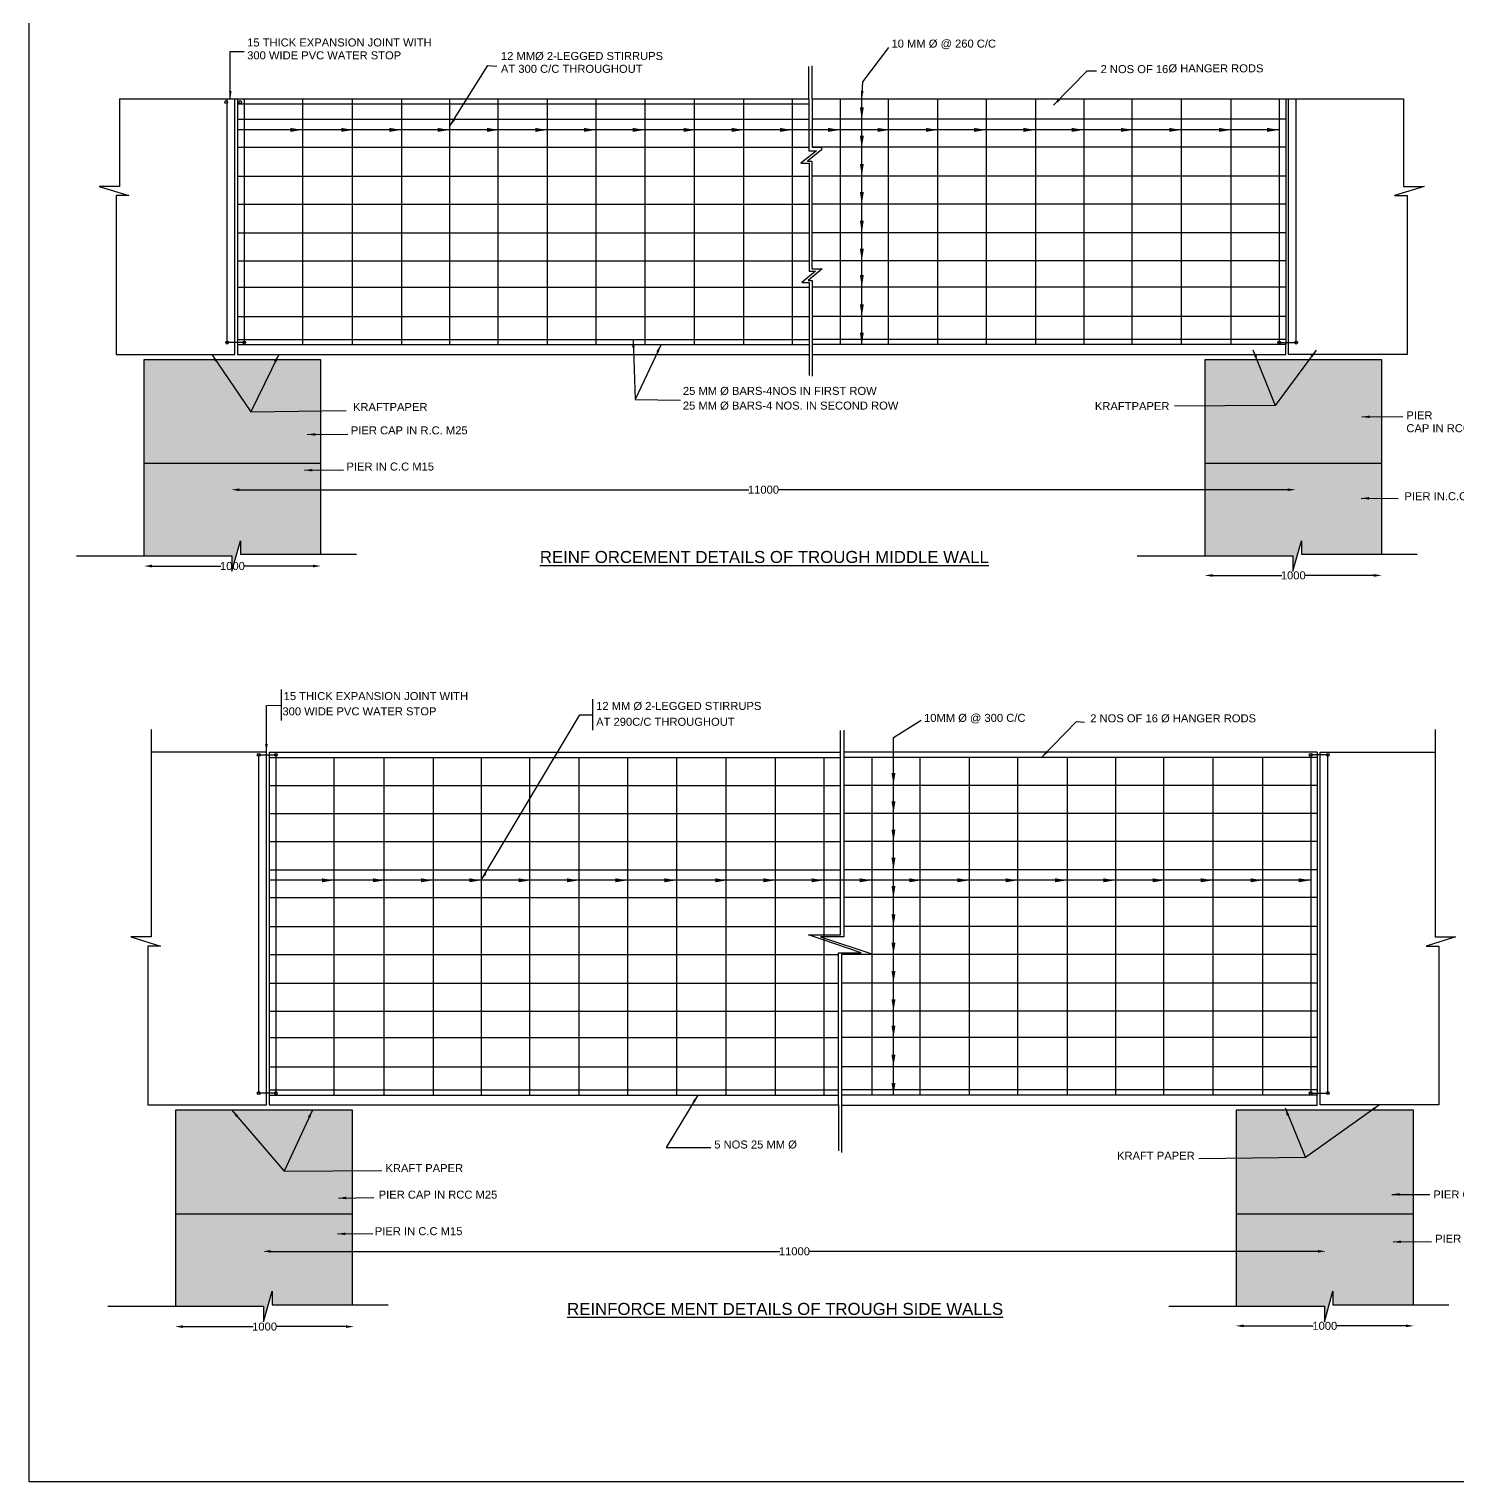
# Model space of a CAD drawing. Header units: millimetres. Extents: x -53216227 to -53198861, y 22132090 to 22143050.
# Drawn here: x -53216227 to -53209085, y 22132090 to 22139350 of the extents above; entities that cross this region are included whole.
import ezdxf

# ---------------------------------------------------------------- set-up
doc = ezdxf.new("R2010")
doc.units = ezdxf.units.MM
doc.header["$MEASUREMENT"] = 0
doc.header["$PDMODE"] = 32
doc.header["$PDSIZE"] = 28
for name, color, linetype in [('DIMENSION', 7, 'Continuous'), ('DRAWING', 2, 'Continuous'), ('TEXT', 7, 'Continuous')]:
    doc.layers.add(name, color=color, linetype=linetype)
doc.styles.get("Standard").update_dxf_attribs({"font": 'arial.ttf', "height": 40})
doc.dimstyles.get("Standard").update_dxf_attribs({"dimtxt": 40, "dimasz": 40, "dimexe": 0.18, "dimexo": 0.0625, "dimgap": 0.09, "dimtad": 0, "dimdec": 0, "dimzin": 0, "dimdsep": 46, "dimtxsty": 'Standard', "dimcen": 0.09, "dimse1": 1, "dimse2": 1, "dimadec": 0, "dimazin": 0, "dimtfac": 1, "dimtdec": 0, "dimtofl": 0, "dimtmove": 0, "dimatfit": 3, "dimfxl": 1, "dimtolj": 1, "dimtzin": 0, "dimarcsym": 0})

# ---------------------------------------------------------------- blocks, each defined once
blk = doc.blocks.new('*D65')
at = {"layer": 'Defpoints', "color": 0, "transparency": 16777216}
for p in [(-53210350.9, 22136717.7), (-53209465.6, 22136725.8), (-53209465.6, 22136619.9)]:
    blk.add_point(p, dxfattribs=at)
at = {"layer": 'DIMENSION', "color": 0, "lineweight": -2, "transparency": 16777216}
for p, q in [((-53210310.9, 22136619.9), (-53209966.1, 22136619.9)), ((-53209505.6, 22136619.9), (-53209850.4, 22136619.9))]:
    blk.add_line(p, q, dxfattribs=at)
at = {"layer": 'DIMENSION', "color": 0, "transparency": 16777216}
for points in [[(-53210310.9, 22136626.6), (-53210310.9, 22136613.2), (-53210350.9, 22136619.9)], [(-53209505.6, 22136626.6), (-53209505.6, 22136613.2), (-53209465.6, 22136619.9)]]:
    blk.add_solid(points, dxfattribs=at)
at = {"layer": 'DIMENSION', "color": 0, "transparency": 16777216, "insert": (-53209908.2, 22136619.9), "char_height": 40, "attachment_point": 5}
blk.add_mtext('\\A1;1000', dxfattribs=at)
blk = doc.blocks.new('*D66')
at = {"layer": 'Defpoints', "color": 0, "transparency": 16777216}
for p in [(-53215653.4, 22136725.8), (-53214768.1, 22136725.8), (-53215653.4, 22136666.8)]:
    blk.add_point(p, dxfattribs=at)
at = {"layer": 'DIMENSION', "color": 0, "lineweight": -2, "transparency": 16777216}
for p, q in [((-53215613.4, 22136666.8), (-53215268.6, 22136666.8)), ((-53214808.1, 22136666.8), (-53215152.9, 22136666.8))]:
    blk.add_line(p, q, dxfattribs=at)
at = {"layer": 'DIMENSION', "color": 0, "transparency": 16777216}
for points in [[(-53215613.4, 22136673.5), (-53215613.4, 22136660.1), (-53215653.4, 22136666.8)], [(-53214808.1, 22136673.5), (-53214808.1, 22136660.1), (-53214768.1, 22136666.8)]]:
    blk.add_solid(points, dxfattribs=at)
at = {"layer": 'DIMENSION', "color": 0, "transparency": 16777216, "insert": (-53215210.7, 22136666.8), "char_height": 40, "attachment_point": 5}
blk.add_mtext('\\A1;1000', dxfattribs=at)
blk = doc.blocks.new('*D67')
at = {"layer": 'Defpoints', "color": 0, "transparency": 16777216}
for p in [(-53215215.8, 22137044.5), (-53209896.8, 22137061.1), (-53209896.8, 22137048.2)]:
    blk.add_point(p, dxfattribs=at)
at = {"layer": 'DIMENSION', "color": 0, "lineweight": -2, "transparency": 16777216}
for p, q in [((-53215175.8, 22137048.2), (-53212629.7, 22137048.2)), ((-53209936.8, 22137048.2), (-53212482.9, 22137048.2))]:
    blk.add_line(p, q, dxfattribs=at)
at = {"layer": 'DIMENSION', "color": 0, "transparency": 16777216}
for points in [[(-53215175.8, 22137054.9), (-53215175.8, 22137041.6), (-53215215.8, 22137048.2)], [(-53209936.8, 22137054.9), (-53209936.8, 22137041.6), (-53209896.8, 22137048.2)]]:
    blk.add_solid(points, dxfattribs=at)
at = {"layer": 'DIMENSION', "color": 0, "transparency": 16777216, "insert": (-53212556.3, 22137048.2), "char_height": 40, "attachment_point": 5}
blk.add_mtext('\\A1;11000', dxfattribs=at)
blk = doc.blocks.new('*D68')
at = {"layer": 'Defpoints', "color": 0, "transparency": 16777216}
for p in [(-53215058.9, 22133238.9), (-53209744.5, 22133257.9), (-53209744.5, 22133242.5)]:
    blk.add_point(p, dxfattribs=at)
at = {"layer": 'DIMENSION', "color": 0, "lineweight": -2, "transparency": 16777216}
for p, q in [((-53215018.9, 22133242.5), (-53212475.1, 22133242.5)), ((-53209784.5, 22133242.5), (-53212328.3, 22133242.5))]:
    blk.add_line(p, q, dxfattribs=at)
at = {"layer": 'DIMENSION', "color": 0, "transparency": 16777216}
for points in [[(-53215018.9, 22133249.2), (-53215018.9, 22133235.8), (-53215058.9, 22133242.5)], [(-53209784.5, 22133249.2), (-53209784.5, 22133235.8), (-53209744.5, 22133242.5)]]:
    blk.add_solid(points, dxfattribs=at)
at = {"layer": 'DIMENSION', "color": 0, "transparency": 16777216, "insert": (-53212401.7, 22133242.5), "char_height": 40, "attachment_point": 5}
blk.add_mtext('\\A1;11000', dxfattribs=at)
blk = doc.blocks.new('*D69')
at = {"layer": 'Defpoints', "color": 0, "transparency": 16777216}
for p in [(-53209305.5, 22132871.2), (-53209305.5, 22132870.1), (-53210195.6, 22132857.7)]:
    blk.add_point(p, dxfattribs=at)
at = {"layer": 'DIMENSION', "color": 0, "lineweight": -2, "transparency": 16777216}
for p, q in [((-53210155.6, 22132870.1), (-53209808.4, 22132870.1)), ((-53209345.5, 22132870.1), (-53209692.7, 22132870.1))]:
    blk.add_line(p, q, dxfattribs=at)
at = {"layer": 'DIMENSION', "color": 0, "transparency": 16777216}
for points in [[(-53210155.6, 22132876.7), (-53210155.6, 22132863.4), (-53210195.6, 22132870.1)], [(-53209345.5, 22132876.7), (-53209345.5, 22132863.4), (-53209305.5, 22132870.1)]]:
    blk.add_solid(points, dxfattribs=at)
at = {"layer": 'DIMENSION', "color": 0, "transparency": 16777216, "insert": (-53209750.6, 22132870.1), "char_height": 40, "attachment_point": 5}
blk.add_mtext('\\A1;1000', dxfattribs=at)
blk = doc.blocks.new('*D70')
at = {"layer": 'Defpoints', "color": 0, "transparency": 16777216}
for p in [(-53215497.2, 22132866.4), (-53215497.2, 22132855.3), (-53214602.7, 22132864.2)]:
    blk.add_point(p, dxfattribs=at)
at = {"layer": 'DIMENSION', "color": 0, "lineweight": -2, "transparency": 16777216}
for p, q in [((-53215457.2, 22132866.4), (-53215107.8, 22132866.4)), ((-53214642.7, 22132866.4), (-53214992.1, 22132866.4))]:
    blk.add_line(p, q, dxfattribs=at)
at = {"layer": 'DIMENSION', "color": 0, "transparency": 16777216}
for points in [[(-53215457.2, 22132873.1), (-53215457.2, 22132859.8), (-53215497.2, 22132866.4)], [(-53214642.7, 22132873.1), (-53214642.7, 22132859.8), (-53214602.7, 22132866.4)]]:
    blk.add_solid(points, dxfattribs=at)
at = {"layer": 'DIMENSION', "color": 0, "transparency": 16777216, "insert": (-53215050, 22132866.4), "char_height": 40, "attachment_point": 5}
blk.add_mtext('\\A1;1000', dxfattribs=at)

msp = doc.modelspace()

# ---------------------------------------------------------------- hatches: boundary and pattern name
at = {"layer": 'DRAWING'}
h = msp.add_hatch(dxfattribs=at)
h.set_pattern_fill('AR-CONC', color=0, scale=15, style=0)
h.set_pattern_definition([(50, (0, 0), (107.58902739, -9.41282025), [11.25, -123.75]), (355, (0, 0), (-20.81270004, 112.82882006), [9, -99]), (100.4514, (8.97, -0.78), (86.77640726, 103.4159313), [9.5610285, -105.1713168]), (46.1842, (0, 30), (160.0861573, -24.82785215), [16.875, -185.625]), (96.6356, (13.34, 27.93), (140.19940583, 146.11768064), [14.3415432, -157.75695]), (351.1842, (0, 30), (140.19929177, 146.11779014), [13.5, -148.5]), (21, (15, 22.5), (89.53605782, -60.3928336), [11.25, -123.75]), (326, (15, 22.5), (36.49729979, 108.77250676), [9, -99]), (71.4514, (22.46, 17.47), (126.03339429, 48.3795745), [9.5610285, -105.1713168]), (37.5, (0, 0), (1.823978298, 49.934078075), [0, -97.8, 0, -100.5, 0, -99.375]), (7.5, (0, 0), (39.460430616, 59.16175678), [0, -57.3, 0, -95.55, 0, -37.875]), (327.5, (-33.45, 0), (80.073365426, -3.38323076), [0, -37.5, 0, -117, 0, -155.25]), (317.5, (-48.45, 0), (87.4779254, 15.01574735), [0, -48.75, 0, -77.7, 0, -110.25])])
h.paths.add_polyline_path([(-53209465.6, 22137698), (-53210350.9, 22137698), (-53210350.9, 22137180.4), (-53209465.6, 22137180.4)])
h.paths.add_polyline_path([(-53209465.6, 22137180.4), (-53210350.9, 22137180.4), (-53210350.9, 22136717.7), (-53209910.5, 22136717.7), (-53209910.5, 22136640.6), (-53209867.8, 22136792.9), (-53209867.8, 22136725.8), (-53209465.6, 22136725.8)])
h.paths.add_polyline_path([(-53214768.1, 22137180.4), (-53215653.4, 22137180.4), (-53215653.4, 22136717.7), (-53215213, 22136717.7), (-53215213, 22136640.6), (-53215170.3, 22136792.9), (-53215170.3, 22136725.8), (-53214768.1, 22136725.8)])
h.paths.add_polyline_path([(-53214768.1, 22137698), (-53215653.4, 22137698), (-53215653.4, 22137180.4), (-53214768.1, 22137180.4)])
h.paths.add_polyline_path([(-53214610, 22133948.4), (-53215495.3, 22133948.4), (-53215495.3, 22133430.8), (-53214610, 22133430.8)])
h.paths.add_polyline_path([(-53214610, 22133430.8), (-53215495.3, 22133430.8), (-53215495.3, 22132968.1), (-53215054.9, 22132968.1), (-53215054.9, 22132890.9), (-53215012.2, 22133043.3), (-53215012.2, 22132976.1), (-53214610, 22132976.1)])
h.paths.add_polyline_path([(-53209307.5, 22133430.8), (-53210192.8, 22133430.8), (-53210192.8, 22132968.1), (-53209752.4, 22132968.1), (-53209752.4, 22132890.9), (-53209709.7, 22133043.3), (-53209709.7, 22132976.1), (-53209307.5, 22132976.1)])
h.paths.add_polyline_path([(-53209307.5, 22133948.4), (-53210192.8, 22133948.4), (-53210192.8, 22133430.8), (-53209307.5, 22133430.8)])

# ---------------------------------------------------------------- linework, layer by layer
at = {"layer": 'DIMENSION', "color": 0}
msp.add_lwpolyline([(-53198861.5, 22132090.3), (-53216227.3, 22132090.3), (-53216227.3, 22143049.6), (-53198861.5, 22143049.6)], close=True, dxfattribs=at)
at = {"layer": 'DIMENSION'}
for points in [[(-53212329.5, 22139001.3), (-53212329.5, 22138741.7), (-53212291.5, 22138741.7), (-53212368.8, 22138679.7), (-53212328.4, 22138679.7), (-53212328.4, 22138141), (-53212295.7, 22138141), (-53212365, 22138083.1), (-53212328.4, 22138083.1), (-53212328.4, 22137619.8)], [(-53212313.6, 22139001.3), (-53212313.6, 22138759.6), (-53212265.9, 22138759.6), (-53212265.9, 22138746), (-53212335.5, 22138690.2), (-53212314.9, 22138690.2), (-53212314.9, 22138151.4), (-53212262.4, 22138151.4), (-53212333.6, 22138094), (-53212313.6, 22138094), (-53212313.6, 22137615.2)], [(-53212338.7, 22137798.9), (-53212328.4, 22137798.9)], [(-53212338.7, 22137773.4), (-53212328.4, 22137773.4)], [(-53214967.3, 22136050.1), (-53214967.3, 22135894.6)], [(-53213411.6, 22136001.6), (-53213411.6, 22135846.1)]]:
    msp.add_lwpolyline(points, dxfattribs=at)
at = {"layer": 'DRAWING', "color": 0}
for points in [[(-53212329.5, 22139001.3), (-53212329.5, 22139162.7)], [(-53212313.6, 22139001.3), (-53212313.6, 22139166.1)], [(-53215774.6, 22139001.3), (-53215774.6, 22138563.5), (-53215876.3, 22138563.5), (-53215728.5, 22138517.6), (-53215791.9, 22138517.6), (-53215791.9, 22137724.5), (-53215199.1, 22137724.5), (-53215199.1, 22139001.3)], [(-53215774.6, 22139001.3), (-53212329.5, 22139001.3)], [(-53215152, 22139001.3), (-53215152, 22137783.3), (-53215237.2, 22137783.3), (-53215237.2, 22139001.3)], [(-53215184.8, 22139001.3), (-53215184.8, 22137724.5), (-53212338.7, 22137724.5), (-53212328.4, 22137724.5)], [(-53215184.8, 22138976.1), (-53212329.5, 22138976.1)], [(-53214861.2, 22139001.3), (-53214861.2, 22137773.4)], [(-53214612.5, 22139001.3), (-53214612.5, 22137773.4)], [(-53214366.2, 22139001.3), (-53214366.2, 22137773.4)], [(-53214125.4, 22139001.3), (-53214125.4, 22137773.4)], [(-53213884.2, 22139001.3), (-53213884.2, 22137773.4)], [(-53213637, 22139001.3), (-53213637, 22137773.4)], [(-53213394.2, 22139001.3), (-53213394.2, 22137773.4)], [(-53213149.4, 22139001.3), (-53213149.4, 22137773.4)], [(-53212902.4, 22139001.3), (-53212902.4, 22137773.4)], [(-53212655.8, 22139001.3), (-53212655.8, 22137773.4)], [(-53212412.2, 22139001.3), (-53212412.2, 22137773.4)], [(-53212313.6, 22139001.3), (-53209356.4, 22139001.3)], [(-53212173.1, 22139001.3), (-53212173.1, 22137773.4)], [(-53212064.7, 22137773.4), (-53212064.7, 22139001.3)], [(-53211933.4, 22139001.3), (-53211933.4, 22137773.4)], [(-53211686.8, 22139001.3), (-53211686.8, 22137773.4)], [(-53211444, 22139001.3), (-53211444, 22137773.4)], [(-53211196.8, 22139001.3), (-53211196.8, 22137773.4)], [(-53210955.6, 22139001.3), (-53210955.6, 22137773.4)], [(-53210714.8, 22139001.3), (-53210714.8, 22137773.4)], [(-53210468.5, 22139001.3), (-53210468.5, 22137773.4)], [(-53210219.8, 22139001.3), (-53210219.8, 22137773.4)], [(-53209979, 22139001.3), (-53209979, 22137783.3), (-53209893.8, 22137783.3), (-53209893.8, 22139001.3)], [(-53209946.2, 22139001.3), (-53209946.2, 22137773.4)], [(-53209356.4, 22139001.3), (-53209356.4, 22138563.5), (-53209254.7, 22138563.5), (-53209402.5, 22138517.6), (-53209339.1, 22138517.6), (-53209339.1, 22137724.5), (-53209931.9, 22137724.5), (-53209931.9, 22139001.3)], [(-53215184.8, 22138899.2), (-53212329.5, 22138899.2)], [(-53209946.2, 22138899.2), (-53212313.6, 22138899.2)], [(-53209979, 22138846.2), (-53215184.8, 22138846.2)], [(-53215184.8, 22138759.6), (-53212329.5, 22138759.6)], [(-53209946.2, 22138759.6), (-53212313.6, 22138759.6)], [(-53215184.8, 22138615.8), (-53212328.4, 22138615.8)], [(-53209946.2, 22138615.8), (-53212313.6, 22138615.8)], [(-53215184.8, 22138475.2), (-53212328.4, 22138475.2)], [(-53209946.2, 22138475.2), (-53212314.9, 22138475.2)], [(-53215184.8, 22138332.3), (-53212328.4, 22138332.3)], [(-53209946.2, 22138332.3), (-53212314.9, 22138332.3)], [(-53215184.8, 22138192), (-53212328.4, 22138192)], [(-53209946.2, 22138192), (-53212314.9, 22138192)], [(-53215184.8, 22138060.6), (-53212328.4, 22138060.6)], [(-53209946.2, 22138060.6), (-53212313.6, 22138060.6)], [(-53215184.8, 22137914.5), (-53212328.4, 22137914.5)], [(-53209946.2, 22137914.5), (-53212313.6, 22137914.5)], [(-53215184.8, 22137798.9), (-53212328.4, 22137798.9)], [(-53215184.8, 22137773.4), (-53212328.4, 22137773.4)], [(-53209946.2, 22137798.9), (-53212313.6, 22137798.9)], [(-53209946.2, 22137773.4), (-53212313.6, 22137773.4)], [(-53212313.6, 22137724.4), (-53209946.2, 22137723.3), (-53209946.2, 22137773.4)], [(-53214768.1, 22136725.8), (-53214768.1, 22137698), (-53215653.4, 22137698), (-53215653.4, 22136717.7)], [(-53209465.6, 22136725.8), (-53209465.6, 22137698), (-53210350.9, 22137698), (-53210350.9, 22136717.7)], [(-53215653.4, 22137180.4), (-53214768.1, 22137180.4)], [(-53210350.9, 22137180.4), (-53209465.6, 22137180.4)], [(-53215990.9, 22136717.7), (-53215213, 22136717.7), (-53215213, 22136640.6), (-53215170.3, 22136792.9), (-53215170.3, 22136725.8), (-53214591, 22136725.8)], [(-53210688.4, 22136717.7), (-53209910.5, 22136717.7), (-53209910.5, 22136640.6), (-53209867.8, 22136792.9), (-53209867.8, 22136725.8), (-53209288.6, 22136725.8)], [(-53215616.5, 22135850.5), (-53215616.5, 22134813.9), (-53215718.3, 22134813.9), (-53215570.4, 22134767.9), (-53215633.8, 22134767.9), (-53215633.8, 22133974.8), (-53215041, 22133974.8), (-53215041, 22135736.9), (-53215616.5, 22135736.9)], [(-53212180.6, 22133974.8), (-53212180.6, 22134734.8), (-53212067.6, 22134734.8), (-53212331.7, 22134823.9), (-53212171.4, 22134823.9), (-53212171.4, 22135845.6)], [(-53212155.5, 22135846.1), (-53212155.5, 22134813.4), (-53212271.3, 22134813.6), (-53212004.3, 22134726), (-53212165.6, 22134726), (-53212165.6, 22133736.6)], [(-53211906.6, 22134023.7), (-53211906.6, 22135810), (-53211768.8, 22135896.7)], [(-53209198.3, 22135850.5), (-53209198.3, 22134813.9), (-53209096.6, 22134813.9), (-53209244.4, 22134767.9), (-53209181.1, 22134767.9), (-53209181.1, 22133974.8), (-53209773.8, 22133974.8), (-53209773.8, 22135736.9), (-53209198.3, 22135736.9)], [(-53215026.7, 22135736.9), (-53215026.7, 22133974.8), (-53212180.6, 22133974.8), (-53212180.6, 22133745.3)], [(-53215026.7, 22135736.9), (-53212171.4, 22135736.9)], [(-53215026.7, 22135710.8), (-53212171.4, 22135710.8)], [(-53214703.1, 22135710.8), (-53214703.1, 22134023.7)], [(-53214454.4, 22135710.8), (-53214454.4, 22134023.7)], [(-53214208.1, 22135710.8), (-53214208.1, 22134023.7)], [(-53213967.3, 22135710.8), (-53213967.3, 22134023.7)], [(-53213726.1, 22135710.8), (-53213726.1, 22134023.7)], [(-53213478.9, 22135710.8), (-53213478.9, 22134023.7)], [(-53213236.1, 22135710.8), (-53213236.1, 22134023.7)], [(-53212991.3, 22135710.8), (-53212991.3, 22134023.7)], [(-53212744.3, 22135710.8), (-53212744.3, 22134023.7)], [(-53212497.7, 22135710.8), (-53212497.7, 22134023.7)], [(-53212254.1, 22135710.8), (-53212254.1, 22134023.7)], [(-53209788.1, 22135736.9), (-53212155.5, 22135736.9)], [(-53209788.1, 22135710.8), (-53212155.5, 22135710.8)], [(-53212015.1, 22135710.8), (-53212015.1, 22134023.7)], [(-53211775.3, 22135710.8), (-53211775.3, 22134023.7)], [(-53211528.7, 22135710.8), (-53211528.7, 22134023.7)], [(-53211285.9, 22135710.8), (-53211285.9, 22134023.7)], [(-53211038.7, 22135710.8), (-53211038.7, 22134023.7)], [(-53210797.6, 22135710.8), (-53210797.6, 22134023.7)], [(-53210556.7, 22135710.8), (-53210556.7, 22134023.7)], [(-53210310.4, 22135710.8), (-53210310.4, 22134023.7)], [(-53210061.7, 22135710.8), (-53210061.7, 22134023.7)], [(-53209788.1, 22135736.9), (-53209788.1, 22134023.7)], [(-53215026.7, 22135569.9), (-53212171.4, 22135569.9)], [(-53209788.1, 22135569.9), (-53212155.5, 22135569.9)], [(-53215026.7, 22135430.4), (-53212171.4, 22135430.4)], [(-53209788.1, 22135430.4), (-53212155.5, 22135430.4)], [(-53215026.7, 22135290.4), (-53212171.4, 22135290.4)], [(-53209788.1, 22135290.4), (-53212155.5, 22135290.4)], [(-53215026.7, 22135149.5), (-53212171.4, 22135149.5)], [(-53209788.1, 22135149.5), (-53212155.5, 22135149.5)], [(-53209820.9, 22135096.6), (-53215026.7, 22135096.6)], [(-53215026.7, 22135009.9), (-53212171.4, 22135009.9)], [(-53209788.1, 22135009.9), (-53212155.5, 22135009.9)], [(-53215026.7, 22134866.1), (-53212171.4, 22134866.1)], [(-53209788.1, 22134866.1), (-53212155.5, 22134866.1)], [(-53215026.7, 22134725.6), (-53212180.6, 22134725.6)], [(-53209788.1, 22134725.6), (-53212165.6, 22134725.6)], [(-53215026.7, 22134582.7), (-53212180.6, 22134582.7)], [(-53209788.1, 22134582.7), (-53212165.6, 22134582.7)], [(-53215026.7, 22134442.3), (-53212180.6, 22134442.3)], [(-53209788.1, 22134442.3), (-53212165.6, 22134442.3)], [(-53215026.7, 22134311), (-53212180.6, 22134311)], [(-53209788.1, 22134311), (-53212165.6, 22134311)], [(-53215026.7, 22134164.8), (-53212180.6, 22134164.8)], [(-53209788.1, 22134164.8), (-53212165.6, 22134164.8)], [(-53215026.7, 22134049.3), (-53212180.6, 22134049.3)], [(-53209788.1, 22134049.3), (-53212165.6, 22134049.3)], [(-53215026.7, 22134023.7), (-53212180.6, 22134023.7)], [(-53209788.1, 22134023.7), (-53212165.6, 22134023.7)], [(-53212165.6, 22133973.7), (-53209788.1, 22133973.7), (-53209788.1, 22134023.7)], [(-53214610, 22132976.1), (-53214610, 22133948.4), (-53215495.3, 22133948.4), (-53215495.3, 22132968.1)], [(-53209307.5, 22132976.1), (-53209307.5, 22133948.4), (-53210192.8, 22133948.4), (-53210192.8, 22132968.1)], [(-53215495.3, 22133430.8), (-53214610, 22133430.8)], [(-53210192.8, 22133430.8), (-53209307.5, 22133430.8)], [(-53215832.8, 22132968.1), (-53215054.9, 22132968.1), (-53215054.9, 22132890.9), (-53215012.2, 22133043.3), (-53215012.2, 22132976.1), (-53214433, 22132976.1)], [(-53210530.3, 22132968.1), (-53209752.4, 22132968.1), (-53209752.4, 22132890.9), (-53209709.7, 22133043.3), (-53209709.7, 22132976.1), (-53209130.5, 22132976.1)]]:
    msp.add_lwpolyline(points, dxfattribs=at)
for points in [[(-53215079.1, 22135723.8), (-53214993.9, 22135723.8), (-53214993.9, 22134033.6), (-53215079.1, 22134033.6)], [(-53209735.7, 22135723.8), (-53209820.9, 22135723.8), (-53209820.9, 22134033.6), (-53209735.7, 22134033.6)]]:
    msp.add_lwpolyline(points, close=True, dxfattribs=at)
for centre in [(-53215241.8, 22138985.4), (-53215171.9, 22138985.4), (-53215237.2, 22137783.3), (-53215152, 22137783.3), (-53209979, 22137783.3), (-53209893.8, 22137783.3), (-53215079.1, 22135723.8), (-53214993.9, 22135723.8), (-53209820.9, 22135723.8), (-53209735.7, 22135723.8), (-53215079.1, 22134033.6), (-53214993.9, 22134033.6), (-53209820.9, 22134033.6), (-53209735.7, 22134033.6)]:
    msp.add_circle(centre, 7.15, dxfattribs=at)

# ---------------------------------------------------------------- texts
at = {"layer": 'TEXT', "color": 0}
for s, height, p in [('15 THICK EXPANSION JOINT WITH', 40, (-53215137.1, 22139263.1)), ('10 MM Ø @ 260 C/C', 40, (-53211916.4, 22139257.4)), ('300 WIDE PVC WATER STOP', 40, (-53215137.1, 22139198.8)), ('12 MMØ 2-LEGGED STIRRUPS', 40, (-53213868.6, 22139195.6)), ('AT 300 C/C THROUGHOUT', 40, (-53213868.6, 22139131.4)), ('2 NOS OF 16', 40, (-53210871.3, 22139129.9)), ('Ø HANGER RODS', 40, (-53210532.2, 22139133.9)), ('25 MM Ø BARS-4NOS IN FIRST ROW', 40, (-53212959, 22137522.1)), ('KRAFTPAPER', 40, (-53214608.4, 22137441.6)), ('25 MM Ø BARS-4 NOS. IN SECOND ROW', 40, (-53212959.3, 22137448.6)), ('KRAFTPAPER', 40, (-53210899.7, 22137446.1)), ('PIER  ', 40, (-53209342.9, 22137400)), ('CAP IN RCC M25', 40, (-53209342.9, 22137335.7)), ('PIER CAP IN R.C. M25', 40, (-53214618.8, 22137324.9)), ('PIER IN C.C M15', 40, (-53214640.8, 22137144)), ('PIER IN.C.CM15', 40, (-53209352.5, 22136995.8)), ('%%UREINF ORCEMENT DETAILS OF TROUGH MIDDLE WALL', 60, (-53213674.3, 22136682.2)), ('15 THICK EXPANSION JOINT WITH', 40, (-53214954.7, 22135997.2)), ('12 MM Ø 2-LEGGED STIRRUPS ', 40, (-53213392.7, 22135947.9)), ('300 WIDE PVC WATER STOP', 40, (-53214960.8, 22135920.9)), ('10MM Ø @ 300 C/C', 40, (-53211753.7, 22135888.2)), ('2 NOS OF 16 Ø HANGER RODS', 40, (-53210923.1, 22135886)), ('AT 290C/C THROUGHOUT', 40, (-53213392.7, 22135868.6)), ('5 NOS 25 MM Ø', 40, (-53212802.3, 22133756.4)), ('KRAFT PAPER', 40, (-53210788.9, 22133700.5)), ('KRAFT PAPER', 40, (-53214445.8, 22133638.6)), ('PIER CAP IN RCC M25', 40, (-53214479.8, 22133505.9)), ('PIER CAP IN RCC M25', 40, (-53209208.1, 22133506.7)), ('PIER IN C.C M15', 40, (-53214498.9, 22133323.3)), ('PIER IN C.C M15', 40, (-53209198.9, 22133285.8)), ('%%UREINFORCE MENT DETAILS OF TROUGH SIDE WALLS', 60, (-53213537.8, 22132924.9))]:
    msp.add_text(s, height=height, dxfattribs=at).set_placement(p)

# ---------------------------------------------------------------- dimensions: what is measured, and where the dimension line sits
at = {"layer": 'DIMENSION', "color": 0}
for base, p1, p2, text, picture, middle in [((-53209896.8, 22137048.2), (-53215215.8, 22137044.5), (-53209896.8, 22137061.1), '11000', '*D67', (-53212556.3, 22137048.2)), ((-53215653.4, 22136666.8), (-53214768.1, 22136725.8), (-53215653.4, 22136725.8), '1000', '*D66', (-53215210.7, 22136666.8)), ((-53209465.6, 22136619.9), (-53210350.9, 22136717.7), (-53209465.6, 22136725.8), '1000', '*D65', (-53209908.2, 22136619.9)), ((-53209744.5, 22133242.5), (-53215058.9, 22133238.9), (-53209744.5, 22133257.9), '11000', '*D68', (-53212401.7, 22133242.5)), ((-53215497.2, 22132866.4), (-53214602.7, 22132864.2), (-53215497.2, 22132855.3), '1000', '*D70', (-53215050, 22132866.4)), ((-53209305.5, 22132870.1), (-53210195.6, 22132857.7), (-53209305.5, 22132871.2), '1000', '*D69', (-53209750.6, 22132870.1))]:
    dim = msp.add_linear_dim(base=base, p1=p1, p2=p2, text=text, dimstyle='Standard', dxfattribs=at)
    dim.commit()
    dim.dimension.update_dxf_attribs({"geometry": picture, "text_midpoint": middle})

# ---------------------------------------------------------------- leaders
for points in [[(-53212064.7, 22139001.3), (-53212060.3, 22139085.8), (-53211929.6, 22139257.9)], [(-53215221.4, 22139001.3), (-53215221.7, 22139237.3), (-53215152.4, 22139237.3)], [(-53214125.4, 22138863.2), (-53213933.4, 22139167.7), (-53213888.6, 22139164.8)], [(-53211106.5, 22138969.4), (-53210938.1, 22139140.6), (-53210891.6, 22139140.6)], [(-53213207.4, 22137798.9), (-53213198.1, 22137499.1), (-53212971.5, 22137495.8)], [(-53213068.5, 22137773.4), (-53213198.1, 22137499.1)], [(-53210109.7, 22137747.9), (-53209998.1, 22137468.5), (-53210501.4, 22137466)], [(-53209793.3, 22137745.8), (-53209998.1, 22137468.5)], [(-53215314.3, 22137724.5), (-53215118.5, 22137437.9), (-53214641.4, 22137444.3)], [(-53214979.4, 22137724.5), (-53215118.5, 22137437.9)], [(-53209566.3, 22137412.2), (-53209360.6, 22137414.6)], [(-53214837, 22137324), (-53214634.7, 22137326.5)], [(-53214850.7, 22137145.4), (-53214655.6, 22137148)], [(-53209569.5, 22137005.5), (-53209383.2, 22137004.4)], [(-53215041, 22135736.9), (-53215041, 22135970.6), (-53214967.3, 22135972.3)], [(-53213967.3, 22135096.6), (-53213473.8, 22135924), (-53213411.6, 22135923.9)], [(-53211166.4, 22135710.8), (-53210992, 22135889.5), (-53210951.6, 22135887)], [(-53212883.9, 22134023.7), (-53213042.1, 22133760.9), (-53212820.1, 22133760.9)], [(-53209949.5, 22133960), (-53209846.6, 22133710.7), (-53210380.1, 22133704.5)], [(-53209477.4, 22133974.8), (-53209846.6, 22133710.7)], [(-53215213.2, 22133948.4), (-53214952.9, 22133643.3), (-53214464.5, 22133646.2)], [(-53214810.8, 22133948.4), (-53214952.9, 22133643.3)], [(-53209416.3, 22133527), (-53209225.4, 22133527)], [(-53214681.2, 22133508.7), (-53214503.6, 22133511.3)], [(-53214686.3, 22133329.5), (-53214508.8, 22133332)], [(-53209409.3, 22133289.7), (-53209217, 22133292.5)]]:
    msp.add_leader(points, dimstyle='Standard', override={"dimgap": 0.09, "dimtad": 0}, dxfattribs=at)
at = {"layer": 'DRAWING', "color": 0}
for points, override in [([(-53212064.7, 22138898.5), (-53212064.7, 22139039.6)], {"dimasz": 60}), ([(-53212064.7, 22138757.4), (-53212064.7, 22138898.5)], {"dimasz": 60}), ([(-53214861.2, 22138846.2), (-53215102, 22138846.2)], {"dimasz": 60, "dimgap": 0.09, "dimtad": 0}), ([(-53214607, 22138846.2), (-53214847.7, 22138846.2)], {"dimasz": 60, "dimgap": 0.09, "dimtad": 0}), ([(-53214366.2, 22138846.2), (-53214607, 22138846.2)], {"dimasz": 60, "dimgap": 0.09, "dimtad": 0}), ([(-53214125.4, 22138846.2), (-53214366.2, 22138846.2)], {"dimasz": 60, "dimgap": 0.09, "dimtad": 0}), ([(-53213877.8, 22138846.2), (-53214118.6, 22138846.2)], {"dimasz": 60, "dimgap": 0.09, "dimtad": 0}), ([(-53213637, 22138846.2), (-53213877.8, 22138846.2)], {"dimasz": 60, "dimgap": 0.09, "dimtad": 0}), ([(-53213394.2, 22138846.2), (-53213635, 22138846.2)], {"dimasz": 60, "dimgap": 0.09, "dimtad": 0}), ([(-53213149.4, 22138846.2), (-53213390.2, 22138846.2)], {"dimasz": 60, "dimgap": 0.09, "dimtad": 0}), ([(-53212895.5, 22138846.2), (-53213136.3, 22138846.2)], {"dimasz": 60, "dimgap": 0.09, "dimtad": 0}), ([(-53212654.7, 22138846.2), (-53212895.5, 22138846.2)], {"dimasz": 60, "dimgap": 0.09, "dimtad": 0}), ([(-53212413.9, 22138846.2), (-53212654.7, 22138846.2)], {"dimasz": 60, "dimgap": 0.09, "dimtad": 0}), ([(-53212173.1, 22138846.2), (-53212413.9, 22138846.2)], {"dimasz": 60, "dimgap": 0.09, "dimtad": 0}), ([(-53211925.6, 22138846.2), (-53212166.4, 22138846.2)], {"dimasz": 60, "dimgap": 0.09, "dimtad": 0}), ([(-53211684.8, 22138846.2), (-53211925.6, 22138846.2)], {"dimasz": 60, "dimgap": 0.09, "dimtad": 0}), ([(-53211444, 22138846.2), (-53211684.8, 22138846.2)], {"dimasz": 60, "dimgap": 0.09, "dimtad": 0}), ([(-53211196.8, 22138846.2), (-53211437.6, 22138846.2)], {"dimasz": 60, "dimgap": 0.09, "dimtad": 0}), ([(-53210955.6, 22138846.2), (-53211196.4, 22138846.2)], {"dimasz": 60, "dimgap": 0.09, "dimtad": 0}), ([(-53210709.3, 22138846.2), (-53210950.1, 22138846.2)], {"dimasz": 60, "dimgap": 0.09, "dimtad": 0}), ([(-53210468.5, 22138846.2), (-53210709.3, 22138846.2)], {"dimasz": 60, "dimgap": 0.09, "dimtad": 0}), ([(-53210219.8, 22138846.2), (-53210460.6, 22138846.2)], {"dimasz": 60, "dimgap": 0.09, "dimtad": 0}), ([(-53209979, 22138846.2), (-53210219.8, 22138846.2)], {"dimasz": 60, "dimgap": 0.09, "dimtad": 0}), ([(-53212064.7, 22138616.3), (-53212064.7, 22138757.4)], {"dimasz": 60}), ([(-53212064.7, 22138475.2), (-53212064.7, 22138616.3)], {"dimasz": 60}), ([(-53212064.7, 22138333.1), (-53212064.7, 22138474.2)], {"dimasz": 60}), ([(-53212064.7, 22138192), (-53212064.7, 22138333.1)], {"dimasz": 60}), ([(-53212064.7, 22138060.6), (-53212064.7, 22138201.7)], {"dimasz": 60}), ([(-53212064.7, 22137914.5), (-53212064.7, 22138055.6)], {"dimasz": 60}), ([(-53212064.7, 22137773.4), (-53212064.7, 22137914.5)], {"dimasz": 60}), ([(-53211906.6, 22135572.7), (-53211906.6, 22135713.8)], {"dimasz": 60}), ([(-53211906.6, 22135431.5), (-53211906.6, 22135572.7)], {"dimasz": 60}), ([(-53211906.6, 22135290.4), (-53211906.6, 22135431.5)], {"dimasz": 60}), ([(-53211906.6, 22135148.9), (-53211906.6, 22135290)], {"dimasz": 60}), ([(-53211906.6, 22135007.8), (-53211906.6, 22135148.9)], {"dimasz": 60}), ([(-53214703.1, 22135096.6), (-53214943.9, 22135096.6)], {"dimasz": 60, "dimgap": 0.09, "dimtad": 0}), ([(-53214448.9, 22135096.6), (-53214689.7, 22135096.6)], {"dimasz": 60, "dimgap": 0.09, "dimtad": 0}), ([(-53214208.1, 22135096.6), (-53214448.9, 22135096.6)], {"dimasz": 60, "dimgap": 0.09, "dimtad": 0}), ([(-53213967.3, 22135096.6), (-53214208.1, 22135096.6)], {"dimasz": 60, "dimgap": 0.09, "dimtad": 0}), ([(-53213719.7, 22135096.6), (-53213960.5, 22135096.6)], {"dimasz": 60, "dimgap": 0.09, "dimtad": 0}), ([(-53213478.9, 22135096.6), (-53213719.7, 22135096.6)], {"dimasz": 60, "dimgap": 0.09, "dimtad": 0}), ([(-53213236.1, 22135096.6), (-53213476.9, 22135096.6)], {"dimasz": 60, "dimgap": 0.09, "dimtad": 0}), ([(-53212991.3, 22135096.6), (-53213232.1, 22135096.6)], {"dimasz": 60, "dimgap": 0.09, "dimtad": 0}), ([(-53212737.4, 22135096.6), (-53212978.2, 22135096.6)], {"dimasz": 60, "dimgap": 0.09, "dimtad": 0}), ([(-53212496.6, 22135096.6), (-53212737.4, 22135096.6)], {"dimasz": 60, "dimgap": 0.09, "dimtad": 0}), ([(-53212255.8, 22135096.6), (-53212496.6, 22135096.6)], {"dimasz": 60, "dimgap": 0.09, "dimtad": 0}), ([(-53212015.1, 22135096.6), (-53212255.8, 22135096.6)], {"dimasz": 60, "dimgap": 0.09, "dimtad": 0}), ([(-53211767.5, 22135096.6), (-53212008.3, 22135096.6)], {"dimasz": 60, "dimgap": 0.09, "dimtad": 0}), ([(-53211526.7, 22135096.6), (-53211767.5, 22135096.6)], {"dimasz": 60, "dimgap": 0.09, "dimtad": 0}), ([(-53211285.9, 22135096.6), (-53211526.7, 22135096.6)], {"dimasz": 60, "dimgap": 0.09, "dimtad": 0}), ([(-53211038.7, 22135096.6), (-53211279.5, 22135096.6)], {"dimasz": 60, "dimgap": 0.09, "dimtad": 0}), ([(-53210797.6, 22135096.6), (-53211038.3, 22135096.6)], {"dimasz": 60, "dimgap": 0.09, "dimtad": 0}), ([(-53210551.2, 22135096.6), (-53210792, 22135096.6)], {"dimasz": 60, "dimgap": 0.09, "dimtad": 0}), ([(-53210310.4, 22135096.6), (-53210551.2, 22135096.6)], {"dimasz": 60, "dimgap": 0.09, "dimtad": 0}), ([(-53210061.7, 22135096.6), (-53210302.5, 22135096.6)], {"dimasz": 60, "dimgap": 0.09, "dimtad": 0}), ([(-53209820.9, 22135096.6), (-53210061.7, 22135096.6)], {"dimasz": 60, "dimgap": 0.09, "dimtad": 0}), ([(-53211906.6, 22134866.7), (-53211906.6, 22135007.8)], {"dimasz": 60}), ([(-53211906.6, 22134725.6), (-53211906.6, 22134866.7)], {"dimasz": 60}), ([(-53211906.6, 22134583.4), (-53211906.6, 22134724.5)], {"dimasz": 60}), ([(-53211906.6, 22134442.3), (-53211906.6, 22134583.4)], {"dimasz": 60}), ([(-53211906.6, 22134311), (-53211906.6, 22134452.1)], {"dimasz": 60}), ([(-53211906.6, 22134164.8), (-53211906.6, 22134305.9)], {"dimasz": 60}), ([(-53211906.6, 22134023.7), (-53211906.6, 22134164.8)], {"dimasz": 60})]:
    msp.add_leader(points, dimstyle='Standard', override=override, dxfattribs=at)

doc.saveas('drawing.dxf')
